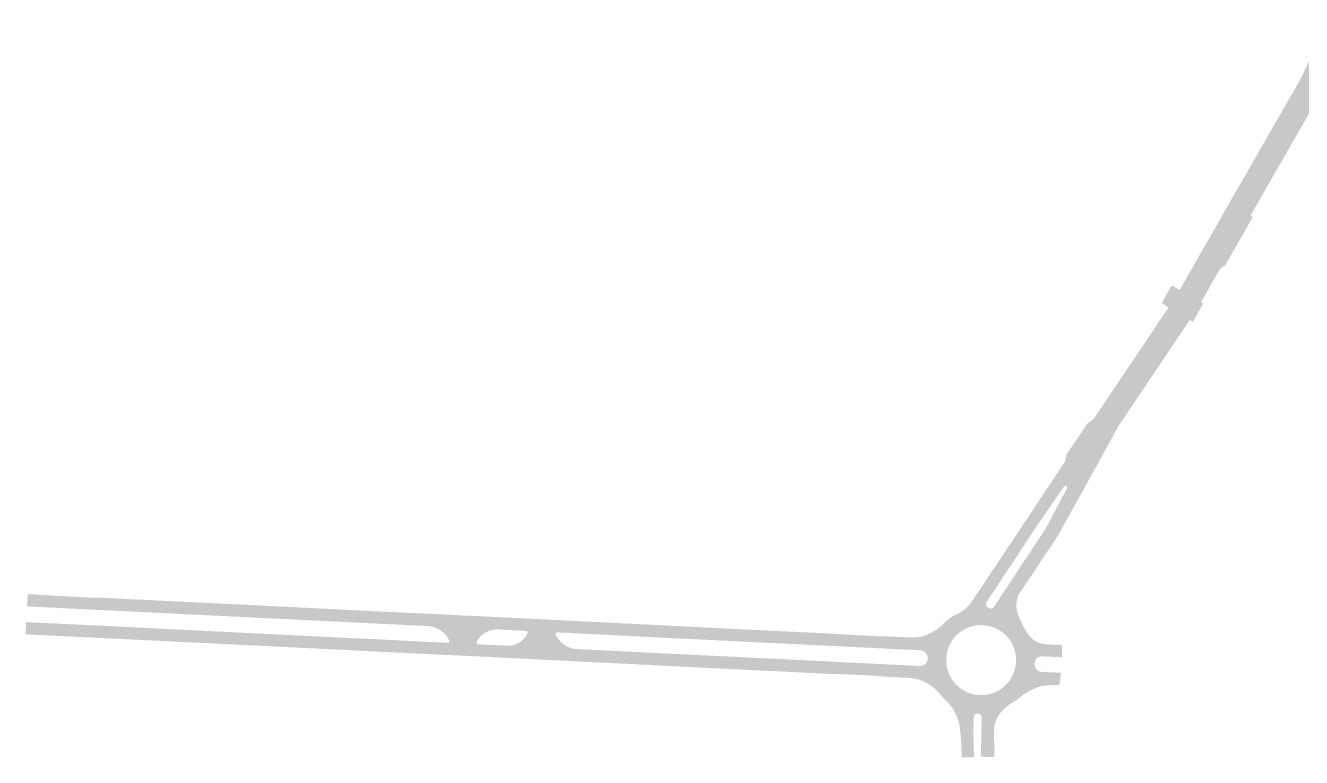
# Model space of a CAD drawing. Header units: inches. Extents: x 96691 to 101795, y 436648 to 442008.
# Drawn here: x 98106.2 to 98470.5, y 436812.9 to 437021.9 of the extents above; entities that cross this region are included whole.
import ezdxf

# ---------------------------------------------------------------- set-up
doc = ezdxf.new("R2010")
doc.units = ezdxf.units.IN
doc.header["$MEASUREMENT"] = 0

msp = doc.modelspace()

# ---------------------------------------------------------------- hatches: boundary and pattern name
for points in [[(98465.62, 436984.46), (98455.97, 436967.61), (98456.63, 436967.24), (98451.87, 436958.86), (98448.66, 436953.27), (98448.19, 436953.13), (98447.69, 436952.78), (98447.22, 436952.25), (98446.87, 436951.77), (98444.63, 436947.81), (98438.52, 436951.25), (98439.75, 436953.38), (98443.31, 436959.61), (98444.53, 436961.72), (98444.69, 436962.02), (98445.35, 436963.17), (98445.49, 436963.41), (98446.51, 436965.17), (98447.49, 436966.99), (98455.17, 436980.33), (98464.37, 436996.4), (98466.9, 437000.74), (98468.4, 437003.34), (98469.37, 437005.04), (98469.72, 437005.73), (98469.8, 437005.7), (98470.68, 437007.49), (98471.55, 437009.29), (98472.39, 437011.1), (98473.28, 437012.91), (98474.18, 437014.7), (98475.09, 437016.48), (98475.01, 437016.5), (98476.13, 437018.7), (98477.06, 437020.51), (98477.85, 437021.93), (98480.91, 437020.15), (98476.72, 437011.93), (98477.03, 437011.47), (98477.58, 437011.49), (98477.71, 437011.73), (98480.21, 437015.4), (98482.59, 437019.17), (98485.57, 437017.42), (98477.38, 437004.83), (98474.83, 437000.5), (98465.62, 436984.46)], [(98442.37, 436942.28), (98439.72, 436937.65), (98439.51, 436937.29), (98438.64, 436937.85), (98436.45, 436934.53), (98435.22, 436932.73), (98429.38, 436936.62), (98430.77, 436938.71), (98432.57, 436941.39), (98430.65, 436942.68), (98433.49, 436947.73), (98435.73, 436946.4), (98437.61, 436949.68), (98438.52, 436951.25), (98444.63, 436947.81), (98444.41, 436947.42), (98441.85, 436942.93), (98442.5, 436942.56), (98442.37, 436942.28)], [(98426.78, 436920.17), (98422.02, 436913.11), (98418.9, 436908.47), (98418.29, 436907.58), (98416.63, 436904.54), (98413.91, 436899.59), (98412.96, 436897.85), (98411.98, 436896.11), (98411.05, 436894.36), (98411.04, 436894.36), (98405, 436883.47), (98400.82, 436875.99), (98400.27, 436875.14), (98396.68, 436869.77), (98392.81, 436863.91), (98392.31, 436863.17), (98388.94, 436865.32), (98393.13, 436871.67), (98397.48, 436878.22), (98400.6, 436884.15), (98403.56, 436889.74), (98403.6, 436889.8), (98403.63, 436889.94), (98403.63, 436890.08), (98403.58, 436890.21), (98403.51, 436890.33), (98403.4, 436890.42), (98403.27, 436890.47), (98403.13, 436890.49), (98402.99, 436890.47), (98402.87, 436890.41), (98402.76, 436890.32), (98402.69, 436890.21), (98399.5, 436885.57), (98395.35, 436879.55), (98392.09, 436874.64), (98389.29, 436870.38), (98387.64, 436867.86), (98387.62, 436867.86), (98386.84, 436866.68), (98383.84, 436868.57), (98385.01, 436870.31), (98390.45, 436878.49), (98397.78, 436889.51), (98401.32, 436894.83), (98402.17, 436896.1), (98402.96, 436897.27), (98403.47, 436899.42), (98403.54, 436899.58), (98406.18, 436903.47), (98409.2, 436907.98), (98409.24, 436908.06), (98409.27, 436908.13), (98411.17, 436909.54), (98415.18, 436915.55), (98423.51, 436927.87), (98428.88, 436935.86), (98429.38, 436936.62), (98435.22, 436932.73), (98434.27, 436931.33), (98431.28, 436926.87), (98426.78, 436920.17)], [(98205.52, 436854.67), (98210.06, 436854.45), (98212.74, 436854.34), (98212.57, 436850.83), (98207.17, 436851.08), (98176.23, 436852.61), (98137.97, 436854.5), (98126.05, 436855.07), (98110.95, 436855.82), (98106.6, 436856.04), (98106.83, 436859.54), (98107.19, 436859.52), (98110.82, 436859.31), (98112.27, 436859.23), (98113.27, 436859.13), (98120.19, 436858.79), (98125.25, 436858.51), (98125.66, 436858.53), (98126.25, 436858.57), (98129.7, 436858.4), (98133.32, 436858.23), (98133.35, 436858.23), (98140.25, 436857.89), (98156.92, 436857.07), (98173.04, 436856.31), (98193.94, 436855.26), (98205.52, 436854.67)], [(98220.52, 436853.97), (98220.36, 436850.44), (98212.57, 436850.83), (98212.74, 436854.34), (98220.52, 436853.97)], [(98206.47, 436846.65), (98212.37, 436846.35), (98212.22, 436842.84), (98210.27, 436842.94), (98203.17, 436843.29), (98197.37, 436843.58), (98197.29, 436843.59), (98183.53, 436844.27), (98160.64, 436845.4), (98133.08, 436846.75), (98119.53, 436847.41), (98115.08, 436847.61), (98111.23, 436847.81), (98110.88, 436847.83), (98106.68, 436848.03), (98106.52, 436848.02), (98106.16, 436848), (98106.34, 436851.52), (98110.72, 436851.33), (98112.15, 436851.27), (98126.76, 436850.56), (98157.36, 436849.04), (98186.58, 436847.59), (98206.47, 436846.65)], [(98220.16, 436845.95), (98219.99, 436842.47), (98212.22, 436842.84), (98212.37, 436846.35), (98220.16, 436845.95)]]:
    msp.add_hatch(color=256).paths.add_polyline_path(points, flags=0)
h = msp.add_hatch(color=256)
h.paths.add_polyline_path([(98389.69, 436853.51), (98389.89, 436853.02), (98390.7, 436851.18), (98390.88, 436850.79), (98391.07, 436850.41), (98391.27, 436850.03), (98391.46, 436849.71), (98391.65, 436849.39), (98391.86, 436849.07), (98392.5, 436848.07), (98392.73, 436847.75), (98392.98, 436847.44), (98393.25, 436847.15), (98393.54, 436846.87), (98393.84, 436846.61), (98394.15, 436846.37), (98394.56, 436846.11), (98394.99, 436845.88), (98395.44, 436845.69), (98395.98, 436845.5), (98396.53, 436845.37), (98397.09, 436845.28), (98397.69, 436845.22), (98400.12, 436845.09), (98400.12, 436845.11), (98402.13, 436844.96), (98402.14, 436841.5), (98399.87, 436841.61), (98396.58, 436841.77), (98396.39, 436841.77), (98396.19, 436841.76), (98396, 436841.73), (98395.82, 436841.68), (98395.64, 436841.61), (98395.46, 436841.53), (98395.3, 436841.43), (98395.14, 436841.32), (98395.01, 436841.21), (98394.89, 436841.08), (98394.77, 436840.94), (98394.67, 436840.8), (98394.58, 436840.65), (98394.51, 436840.49), (98394.45, 436840.32), (98394.4, 436840.15), (98394.37, 436839.98), (98394.37, 436839.5), (98394.38, 436839.3), (98394.4, 436839.11), (98394.44, 436838.92), (98394.5, 436838.73), (98394.58, 436838.56), (98394.67, 436838.38), (98394.78, 436838.22), (98394.9, 436838.07), (98395.03, 436837.93), (98395.18, 436837.8), (98395.34, 436837.68), (98395.51, 436837.58), (98395.69, 436837.5), (98395.88, 436837.43), (98396.07, 436837.39), (98396.26, 436837.35), (98399.59, 436837.19), (98401.86, 436837.08), (98401.43, 436833.59), (98398.85, 436833.55), (98397.64, 436833.47), (98396.45, 436833.27), (98395.28, 436832.97), (98394.2, 436832.57), (98393.15, 436832.08), (98392.16, 436831.5), (98391.83, 436831.29), (98391.5, 436831.07), (98391.18, 436830.85), (98390.86, 436830.61), (98390.55, 436830.37), (98390.25, 436830.12), (98389.96, 436829.89), (98389.67, 436829.66), (98389.36, 436829.44), (98389.14, 436829.29), (98388.91, 436829.13), (98388.67, 436828.99), (98387.61, 436828.36), (98386.96, 436827.89), (98385.78, 436826.89), (98385.19, 436826.33), (98384.66, 436825.72), (98384.19, 436825.07), (98383.78, 436824.4), (98383.43, 436823.7), (98383.14, 436822.97), (98383.03, 436822.6), (98382.93, 436822.22), (98382.85, 436821.84), (98382.79, 436821.45), (98382.75, 436821.06), (98382.72, 436820.64), (98382.73, 436820.56), (98382.8, 436817.11), (98382.81, 436816.68), (98382.84, 436815.18), (98382.86, 436814.28), (98382.74, 436813.03), (98378.98, 436813.08), (98379.05, 436816.05), (98379.1, 436818.35), (98379.14, 436820.29), (98379.14, 436820.32), (98379.23, 436824.32), (98379.22, 436824.42), (98379.21, 436824.52), (98379.19, 436824.61), (98379.15, 436824.7), (98379.11, 436824.79), (98379.07, 436824.88), (98379.01, 436824.96), (98378.95, 436825.03), (98378.88, 436825.1), (98378.8, 436825.16), (98378.72, 436825.22), (98378.64, 436825.27), (98378.55, 436825.31), (98378.46, 436825.34), (98378.32, 436825.37), (98377.92, 436825.4), (98377.79, 436825.38), (98377.71, 436825.36), (98377.62, 436825.34), (98377.54, 436825.31), (98377.47, 436825.27), (98377.39, 436825.22), (98377.32, 436825.17), (98377.26, 436825.11), (98377.2, 436825.05), (98377.14, 436824.98), (98377.1, 436824.91), (98377.06, 436824.83), (98377.02, 436824.75), (98376.99, 436824.67), (98376.97, 436824.59), (98376.95, 436824.47), (98376.91, 436822.76), (98376.84, 436820.4), (98376.89, 436818.29), (98376.89, 436818.28), (98377.03, 436813.04), (98373.54, 436812.88), (98373.44, 436815.3), (98373.41, 436816.04), (98373.35, 436817.66), (98373.31, 436818.31), (98373.09, 436820.52), (98373.02, 436821.12), (98373.01, 436821.15), (98373.02, 436821.14), (98373.01, 436821.16), (98373.01, 436821.17), (98373.01, 436821.18), (98372.94, 436821.63), (98372.86, 436822.09), (98372.76, 436822.54), (98372.64, 436822.99), (98372.52, 436823.44), (98372.37, 436823.88), (98372.24, 436824.25), (98372.09, 436824.62), (98371.94, 436824.98), (98371.78, 436825.34), (98371.6, 436825.69), (98371.42, 436826.04), (98371.09, 436826.61), (98370.73, 436827.16), (98370.34, 436827.69), (98369.93, 436828.21), (98369.48, 436828.69), (98369.01, 436829.15), (98368.46, 436829.71), (98368.27, 436829.9), (98368.09, 436830.09), (98367.91, 436830.28), (98367.74, 436830.48), (98367.57, 436830.68), (98367.41, 436830.89), (98367.16, 436831.19), (98366.89, 436831.49), (98366.62, 436831.78), (98366.34, 436832.06), (98366.05, 436832.33), (98365.76, 436832.59), (98365.46, 436832.84), (98365.14, 436833.09), (98364.83, 436833.32), (98364.5, 436833.55), (98364.17, 436833.76), (98363.83, 436833.97), (98363.49, 436834.16), (98363.14, 436834.35), (98362.79, 436834.52), (98362.43, 436834.68), (98362.07, 436834.83), (98361.7, 436834.97), (98361.2, 436835.15), (98360.7, 436835.29), (98360.18, 436835.41), (98359.66, 436835.5), (98359.14, 436835.57), (98358.62, 436835.61), (98357.61, 436835.67), (98357.46, 436839.22), (98361.58, 436839.01), (98361.76, 436839.01), (98361.94, 436839.03), (98362.11, 436839.06), (98362.28, 436839.1), (98362.45, 436839.16), (98362.61, 436839.23), (98362.77, 436839.32), (98362.92, 436839.42), (98363.06, 436839.53), (98363.19, 436839.65), (98363.32, 436839.79), (98363.44, 436839.95), (98363.54, 436840.12), (98363.63, 436840.29), (98363.7, 436840.47), (98363.75, 436840.66), (98363.79, 436840.85), (98363.81, 436841.05), (98363.81, 436841.24), (98363.8, 436841.43), (98363.78, 436841.62), (98363.74, 436841.81), (98363.68, 436841.99), (98363.6, 436842.17), (98363.52, 436842.34), (98363.41, 436842.51), (98363.3, 436842.66), (98363.17, 436842.81), (98363.04, 436842.94), (98362.89, 436843.05), (98362.73, 436843.16), (98362.57, 436843.25), (98362.4, 436843.33), (98362.22, 436843.39), (98362.04, 436843.44), (98361.86, 436843.48), (98361.1, 436843.52), (98357.65, 436843.69), (98358.07, 436847.17), (98358.17, 436847.18), (98359.76, 436847.16), (98361.31, 436847.29), (98362.09, 436847.45), (98362.85, 436847.66), (98363.6, 436847.93), (98364.32, 436848.24), (98365.03, 436848.61), (98365.7, 436849.02), (98366.14, 436849.3), (98366.57, 436849.6), (98366.99, 436849.92), (98367.4, 436850.25), (98367.8, 436850.59), (98368.18, 436850.95), (98369.07, 436851.81), (98369.46, 436852.16), (98369.86, 436852.48), (98370.29, 436852.78), (98370.73, 436853.06), (98371.18, 436853.32), (98371.65, 436853.55), (98372.37, 436853.9), (98372.83, 436854.15), (98373.28, 436854.42), (98373.71, 436854.72), (98374.14, 436855.03), (98374.54, 436855.36), (98374.93, 436855.72), (98375.22, 436855.99), (98375.49, 436856.28), (98375.75, 436856.58), (98376.01, 436856.88), (98376.25, 436857.19), (98376.48, 436857.52), (98378.25, 436860.18), (98380.08, 436862.89), (98381.19, 436864.58), (98382.83, 436867.05), (98383.84, 436868.57), (98386.84, 436866.68), (98384.37, 436862.95), (98384.17, 436862.66), (98383.05, 436860.96), (98380.58, 436857.24), (98380.54, 436857.16), (98380.5, 436857.09), (98380.47, 436857), (98380.45, 436856.92), (98380.44, 436856.84), (98380.43, 436856.75), (98380.43, 436856.66), (98380.43, 436856.58), (98380.45, 436856.49), (98380.47, 436856.41), (98380.49, 436856.33), (98380.53, 436856.25), (98380.57, 436856.17), (98380.61, 436856.1), (98380.66, 436856.03), (98380.72, 436855.96), (98380.78, 436855.9), (98380.85, 436855.85), (98381.3, 436855.57), (98381.37, 436855.53), (98381.45, 436855.49), (98381.54, 436855.46), (98381.62, 436855.44), (98381.71, 436855.42), (98381.8, 436855.42), (98381.89, 436855.42), (98381.98, 436855.42), (98382.06, 436855.44), (98382.15, 436855.46), (98382.23, 436855.49), (98382.31, 436855.53), (98382.39, 436855.58), (98382.46, 436855.63), (98382.53, 436855.68), (98382.59, 436855.75), (98382.66, 436855.83), (98384.36, 436858.4), (98385.15, 436859.59), (98386.28, 436861.29), (98387.41, 436863), (98388.94, 436865.32), (98392.31, 436863.17), (98392.2, 436863.01), (98391.29, 436861.68), (98389.87, 436859.59), (98389.84, 436859.55), (98389.8, 436859.47), (98389.79, 436859.41), (98389.63, 436858.95), (98389.36, 436857.96), (98389.12, 436856.77), (98389.09, 436856.24), (98389.09, 436856.18), (98389.08, 436856.09), (98389.15, 436855.53), (98389.25, 436855.02), (98389.37, 436854.5), (98389.52, 436854), (98389.69, 436853.51)], flags=0)
h.paths.add_polyline_path([(98377.81, 436850.61), (98376.9, 436850.45), (98376, 436850.21), (98375.46, 436850.01), (98374.92, 436849.8), (98374.09, 436849.37), (98373.3, 436848.87), (98372.56, 436848.3), (98371.88, 436847.66), (98371.27, 436846.96), (98370.72, 436846.2), (98370.24, 436845.4), (98369.85, 436844.56), (98369.53, 436843.68), (98369.3, 436842.78), (98369.15, 436841.86), (98369.08, 436840.93), (98369.1, 436840), (98369.21, 436839.08), (98369.41, 436838.16), (98369.68, 436837.28), (98370.04, 436836.42), (98370.48, 436835.59), (98370.99, 436834.81), (98371.57, 436834.08), (98372.22, 436833.41), (98372.93, 436832.81), (98373.69, 436832.27), (98374.5, 436831.8), (98375.34, 436831.41), (98376.22, 436831.11), (98377.12, 436830.88), (98378.04, 436830.75), (98378.97, 436830.69), (98379.9, 436830.73), (98380.83, 436830.85), (98381.75, 436831.06), (98382.65, 436831.36), (98383.51, 436831.74), (98384.34, 436832.21), (98385.11, 436832.74), (98385.83, 436833.35), (98386.49, 436834.03), (98387.09, 436834.76), (98387.61, 436835.54), (98388.05, 436836.37), (98388.42, 436837.24), (98388.7, 436838.12), (98388.9, 436839.02), (98389.01, 436839.94), (98389.04, 436840.86), (98388.98, 436841.78), (98388.84, 436842.7), (98388.62, 436843.61), (98388.31, 436844.5), (98387.91, 436845.35), (98387.44, 436846.17), (98386.89, 436846.93), (98386.27, 436847.64), (98385.59, 436848.27), (98384.86, 436848.84), (98384.08, 436849.34), (98383.25, 436849.77), (98382.39, 436850.12), (98381.5, 436850.38), (98380.59, 436850.57), (98379.67, 436850.67), (98378.74, 436850.68), (98377.81, 436850.61)], flags=0)
h = msp.add_hatch(color=256)
h.paths.add_polyline_path([(98220.16, 436845.95), (98221.33, 436845.89), (98226.69, 436845.65), (98226.73, 436845.65), (98226.77, 436845.65), (98226.81, 436845.66), (98226.85, 436845.67), (98226.89, 436845.68), (98226.93, 436845.7), (98226.97, 436845.72), (98227, 436845.74), (98227.04, 436845.77), (98227.07, 436845.8), (98227.1, 436845.83), (98227.13, 436845.87), (98227.15, 436845.91), (98227.17, 436845.95), (98227.18, 436845.99), (98227.2, 436846.03), (98227.2, 436846.07), (98227.21, 436846.12), (98227.02, 436846.55), (98226.81, 436846.96), (98226.56, 436847.35), (98226.28, 436847.73), (98225.93, 436848.12), (98225.56, 436848.48), (98225.16, 436848.8), (98224.85, 436849.03), (98224.54, 436849.25), (98224.22, 436849.45), (98223.89, 436849.63), (98223.55, 436849.8), (98223.2, 436849.96), (98222.83, 436850.09), (98222.45, 436850.2), (98222.06, 436850.28), (98221.67, 436850.35), (98221.28, 436850.39), (98220.89, 436850.41), (98220.36, 436850.44), (98220.52, 436853.97), (98228.68, 436853.58), (98230.41, 436853.48), (98232.31, 436853.38), (98232.32, 436853.39), (98234.04, 436853.31), (98241.58, 436852.95), (98248.38, 436852.6), (98248.43, 436852.6), (98254.45, 436852.31), (98259.42, 436852.06), (98265.24, 436851.77), (98273.38, 436851.37), (98275.39, 436851.28), (98276.09, 436851.21), (98283.82, 436850.86), (98301.93, 436849.91), (98317.51, 436849.17), (98336.62, 436848.25), (98336.65, 436848.24), (98336.67, 436848.24), (98336.69, 436848.24), (98336.72, 436848.23), (98336.74, 436848.23), (98336.76, 436848.23), (98338.72, 436848.07), (98344.6, 436847.77), (98350.71, 436847.45), (98351.71, 436847.49), (98355.16, 436847.33), (98355.19, 436847.33), (98355.22, 436847.33), (98355.24, 436847.33), (98355.27, 436847.33), (98355.3, 436847.34), (98355.33, 436847.35), (98357.52, 436847.19), (98358.07, 436847.18), (98357.65, 436843.69), (98355.6, 436843.79), (98355.09, 436843.81), (98351.39, 436844), (98344.33, 436844.35), (98315.27, 436845.78), (98286.29, 436847.2), (98264.57, 436848.29), (98258.08, 436848.61), (98258.03, 436848.6), (98257.99, 436848.6), (98257.95, 436848.59), (98257.9, 436848.58), (98257.86, 436848.56), (98257.82, 436848.54), (98257.78, 436848.52), (98257.75, 436848.49), (98257.71, 436848.46), (98257.68, 436848.43), (98257.66, 436848.39), (98257.63, 436848.35), (98257.61, 436848.31), (98257.59, 436848.27), (98257.58, 436848.23), (98257.57, 436848.19), (98257.56, 436848.15), (98257.56, 436848.1), (98257.56, 436848.06), (98257.57, 436848.01), (98257.58, 436847.97), (98257.59, 436847.93), (98257.6, 436847.89), (98257.83, 436847.45), (98258.09, 436847.02), (98258.38, 436846.62), (98258.73, 436846.21), (98259.1, 436845.83), (98259.5, 436845.48), (98259.81, 436845.23), (98260.13, 436845.01), (98260.46, 436844.8), (98260.81, 436844.6), (98261.16, 436844.43), (98261.52, 436844.28), (98261.89, 436844.15), (98262.27, 436844.04), (98262.65, 436843.95), (98263.04, 436843.89), (98263.43, 436843.85), (98263.82, 436843.83), (98267.77, 436843.63), (98284.34, 436842.82), (98304.34, 436841.84), (98325.48, 436840.81), (98351.18, 436839.52), (98355.39, 436839.32), (98356.77, 436839.25), (98357.46, 436839.22), (98357.61, 436835.67), (98357.14, 436835.68), (98355.2, 436835.79), (98354.62, 436835.82), (98350.91, 436836.01), (98349.89, 436836.16), (98344.35, 436836.45), (98337.92, 436836.74), (98336.89, 436836.71), (98335.94, 436836.74), (98331.55, 436836.98), (98316.68, 436837.7), (98294.85, 436838.77), (98278.41, 436839.61), (98270.08, 436840.01), (98270.04, 436840.01), (98267.98, 436840.11), (98258.59, 436840.6), (98256.08, 436840.71), (98256.05, 436840.71), (98253.85, 436840.82), (98253.84, 436840.82), (98253.83, 436840.83), (98253.82, 436840.83), (98253.81, 436840.83), (98253.8, 436840.83), (98253.78, 436840.83), (98252.8, 436840.88), (98252.79, 436840.88), (98252.78, 436840.88), (98252.77, 436840.88), (98252.76, 436840.88), (98252.75, 436840.88), (98252.74, 436840.88), (98250.55, 436841), (98246.49, 436841.2), (98238.77, 436841.58), (98238.68, 436841.58), (98236.2, 436841.71), (98231.81, 436841.92), (98226.08, 436842.19), (98226.05, 436842.19), (98226.05, 436842.17), (98222.04, 436842.37), (98219.99, 436842.47), (98220.16, 436845.95)], flags=0)
h.paths.add_polyline_path([(98236.1, 436847.47), (98235.87, 436847.21), (98235.65, 436846.94), (98235.45, 436846.66), (98235.26, 436846.37), (98235.08, 436846.07), (98234.93, 436845.77), (98234.92, 436845.72), (98234.92, 436845.68), (98234.93, 436845.64), (98234.93, 436845.6), (98234.94, 436845.56), (98234.96, 436845.52), (98234.97, 436845.48), (98235, 436845.45), (98235.02, 436845.41), (98235.05, 436845.38), (98235.07, 436845.35), (98235.11, 436845.33), (98235.14, 436845.3), (98235.18, 436845.28), (98235.21, 436845.26), (98235.25, 436845.25), (98235.29, 436845.24), (98235.33, 436845.23), (98235.41, 436845.23), (98239.77, 436845), (98243.39, 436844.83), (98243.97, 436844.81), (98244.55, 436844.83), (98245.12, 436844.92), (98245.72, 436845.06), (98246.3, 436845.27), (98246.86, 436845.53), (98247.14, 436845.69), (98247.4, 436845.87), (98247.66, 436846.06), (98247.91, 436846.26), (98248.15, 436846.48), (98248.37, 436846.71), (98248.6, 436846.95), (98248.81, 436847.21), (98249, 436847.48), (98249.19, 436847.76), (98249.35, 436848.04), (98249.51, 436848.34), (98249.52, 436848.38), (98249.54, 436848.42), (98249.54, 436848.47), (98249.55, 436848.51), (98249.55, 436848.56), (98249.54, 436848.6), (98249.54, 436848.65), (98249.52, 436848.69), (98249.51, 436848.74), (98249.49, 436848.78), (98249.47, 436848.82), (98249.44, 436848.85), (98249.41, 436848.89), (98249.38, 436848.92), (98249.34, 436848.95), (98249.3, 436848.98), (98249.26, 436849), (98249.22, 436849.02), (98249.17, 436849.03), (98249.13, 436849.04), (98249.08, 436849.05), (98248.31, 436849.09), (98244.61, 436849.28), (98241.09, 436849.45), (98240.5, 436849.45), (98239.91, 436849.39), (98239.32, 436849.28), (98238.74, 436849.11), (98238.18, 436848.89), (98237.64, 436848.63), (98237.36, 436848.46), (98237.09, 436848.29), (98236.83, 436848.1), (98236.58, 436847.9), (98236.34, 436847.69), (98236.1, 436847.47)], flags=0)

doc.saveas('drawing.dxf')
